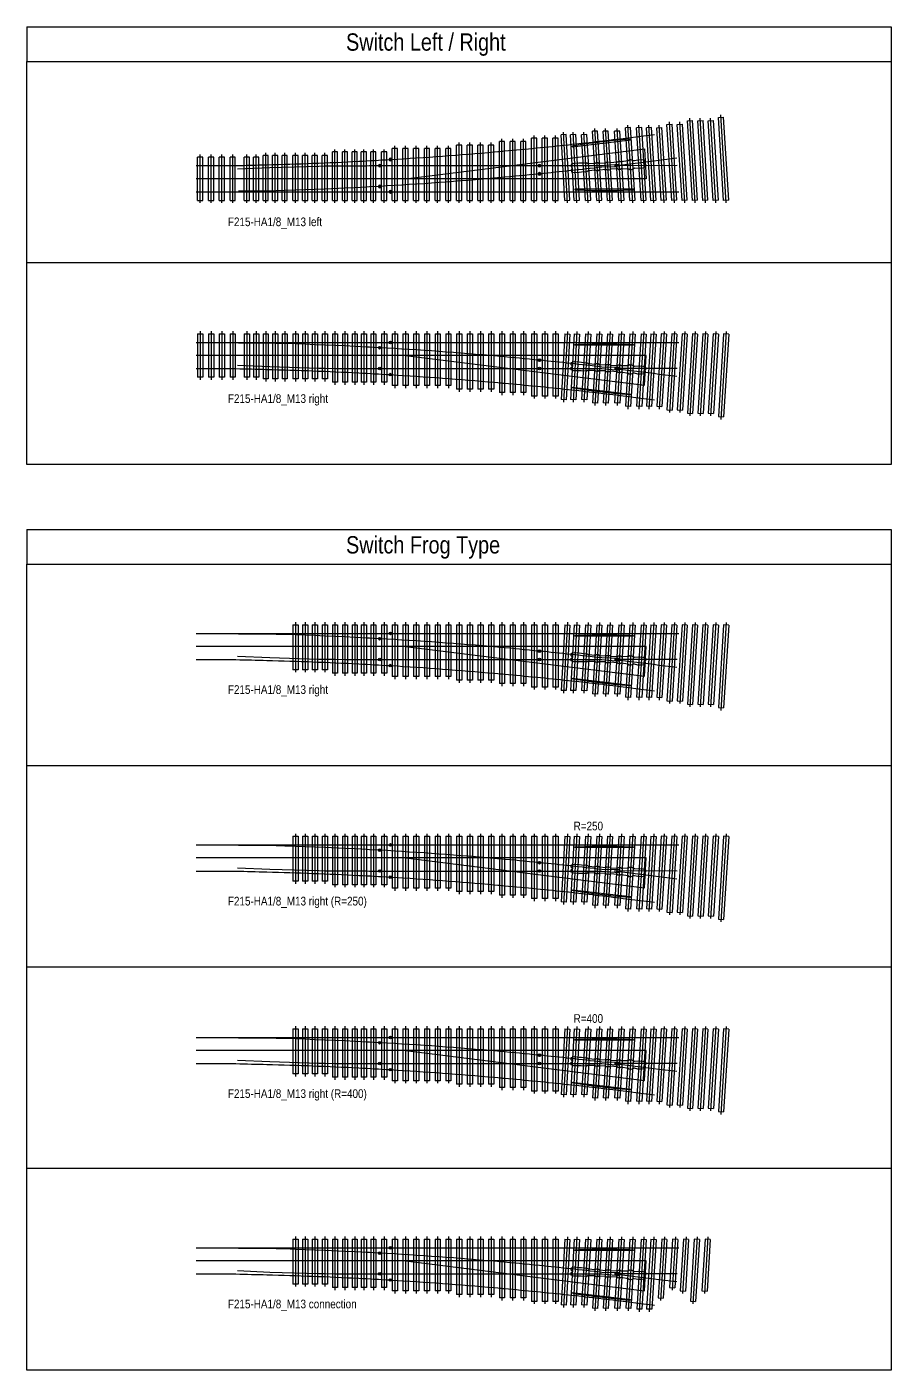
# Model space of a CAD drawing. Header units: metres. Extents: x -35 to 677, y 78 to 218.
# Drawn here: x 185.4 to 235.4, y 140.5 to 218.2 of the extents above; entities that cross this region are included whole.
import ezdxf

# ---------------------------------------------------------------- set-up
doc = ezdxf.new("R2010")
doc.units = ezdxf.units.M
for name, color, linetype in [('ASSEMBLY-Aluminothermic Weld', 1, 'Continuous'), ('ASSEMBLY-Concrete Sleeper', 7, 'Continuous'), ('ASSEMBLY-Switch Detail', 7, 'Continuous'), ('ASSEMBLY-Switch Rails', 1, 'Continuous'), ('ASSEMBLY-text', 7, 'Continuous'), ('PLACEMENT-Theoretical Switch Triangle New', 7, 'Continuous')]:
    doc.layers.add(name, color=color, linetype=linetype)
doc.layers.add('ASSEMBLY-Aluminothermic Weld-Attributes', color=6, linetype='Continuous', plot=False)
doc.layers.add('ASSEMBLY-Construction Lines', color=6, linetype='Continuous', plot=False)
doc.styles.add('ARIAL NARROW', font='ARIALN.TTF')
doc.styles.get("Standard").update_dxf_attribs({"font": 'arial.ttf'})

# ---------------------------------------------------------------- blocks, each defined once
blk = doc.blocks.new('*U10')
at = {"layer": 'ASSEMBLY-Concrete Sleeper'}
for p, q in [((-150, 1250), (150, 1250)), ((-150, 1250), (-150, -1257)), ((150, 1250), (150, -1257)), ((150, -1257), (-150, -1257))]:
    blk.add_line(p, q, dxfattribs=at)
at = {"layer": 'ASSEMBLY-Construction Lines'}
blk.add_line((0, 1400), (0, -1407), dxfattribs=at)
blk = doc.blocks.new('*U9')
at = {"layer": 'ASSEMBLY-Concrete Sleeper'}
for p, q in [((-150, 1250), (150, 1250)), ((-150, 1250), (-150, -1350)), ((150, 1250), (150, -1350)), ((150, -1350), (-150, -1350))]:
    blk.add_line(p, q, dxfattribs=at)
at = {"layer": 'ASSEMBLY-Construction Lines'}
blk.add_line((0, 1400), (0, -1500), dxfattribs=at)
blk = doc.blocks.new('*U20')
at = {"layer": 'ASSEMBLY-Concrete Sleeper'}
for p, q in [((150, 3550), (-150, 3550)), ((-150, -1250), (-150, 3550)), ((150, -1250), (150, 3550)), ((-150, -1250), (150, -1250))]:
    blk.add_line(p, q, dxfattribs=at)
at = {"layer": 'ASSEMBLY-Construction Lines'}
blk.add_line((0, -1400), (0, 3700), dxfattribs=at)
blk = doc.blocks.new('*U11')
at = {"layer": 'ASSEMBLY-Concrete Sleeper'}
for p, q in [((-150, 1250), (150, 1250)), ((-150, 1250), (-150, -2550)), ((150, 1250), (150, -2550)), ((150, -2550), (-150, -2550))]:
    blk.add_line(p, q, dxfattribs=at)
at = {"layer": 'ASSEMBLY-Construction Lines'}
blk.add_line((0, 1400), (0, -2700), dxfattribs=at)
blk = doc.blocks.new('*U15')
at = {"layer": 'ASSEMBLY-Concrete Sleeper'}
for p, q in [((-150, 1250), (150, 1250)), ((-150, 1250), (-150, -2950)), ((150, 1250), (150, -2950)), ((150, -2950), (-150, -2950))]:
    blk.add_line(p, q, dxfattribs=at)
at = {"layer": 'ASSEMBLY-Construction Lines'}
blk.add_line((0, 1400), (0, -3100), dxfattribs=at)
blk = doc.blocks.new('*U4')
at = {"layer": 'ASSEMBLY-Concrete Sleeper'}
for p, q in [((-150, 1250), (150, 1250)), ((-150, 1250), (-150, -2350)), ((150, 1250), (150, -2350)), ((150, -2350), (-150, -2350))]:
    blk.add_line(p, q, dxfattribs=at)
at = {"layer": 'ASSEMBLY-Construction Lines'}
blk.add_line((0, 1400), (0, -2500), dxfattribs=at)
blk = doc.blocks.new('*U5')
at = {"layer": 'ASSEMBLY-Concrete Sleeper'}
for p, q in [((-150, 1250), (150, 1250)), ((-150, 1250), (-150, -1550)), ((150, 1250), (150, -1550)), ((150, -1550), (-150, -1550))]:
    blk.add_line(p, q, dxfattribs=at)
at = {"layer": 'ASSEMBLY-Construction Lines'}
blk.add_line((0, 1400), (0, -1700), dxfattribs=at)
blk = doc.blocks.new('*U6')
at = {"layer": 'ASSEMBLY-Concrete Sleeper'}
for p, q in [((-150, 1250), (150, 1250)), ((-150, 1250), (-150, -1750)), ((150, 1250), (150, -1750)), ((150, -1750), (-150, -1750))]:
    blk.add_line(p, q, dxfattribs=at)
at = {"layer": 'ASSEMBLY-Construction Lines'}
blk.add_line((0, 1400), (0, -1900), dxfattribs=at)
blk = doc.blocks.new('*U7')
at = {"layer": 'ASSEMBLY-Concrete Sleeper'}
for p, q in [((-150, 1250), (150, 1250)), ((-150, 1250), (-150, -1950)), ((150, 1250), (150, -1950)), ((150, -1950), (-150, -1950))]:
    blk.add_line(p, q, dxfattribs=at)
at = {"layer": 'ASSEMBLY-Construction Lines'}
blk.add_line((0, 1400), (0, -2100), dxfattribs=at)
blk = doc.blocks.new('*U8')
at = {"layer": 'ASSEMBLY-Concrete Sleeper'}
for p, q in [((-150, 1250), (150, 1250)), ((-150, 1250), (-150, -2150)), ((150, 1250), (150, -2150)), ((150, -2150), (-150, -2150))]:
    blk.add_line(p, q, dxfattribs=at)
at = {"layer": 'ASSEMBLY-Construction Lines'}
blk.add_line((0, 1400), (0, -2300), dxfattribs=at)
blk = doc.blocks.new('SYMBOL ALUMINOTHERMIC WELD')
at = {"layer": 'ASSEMBLY-Aluminothermic Weld'}
h = blk.add_hatch(color=256, dxfattribs=at)
h.dxf.hatch_style = 1
h.paths.add_polyline_path([(-75, 0, 1), (75, 0, 1)])
blk.add_circle((0, 0), 75, dxfattribs=at)
at = {"layer": 'ASSEMBLY-Aluminothermic Weld-Attributes', "flags": 2}
blk.add_attdef('BLOCK_VERSION', (0, 0), '', height=1, dxfattribs=at)
blk = doc.blocks.new('*U18')
at = {"layer": 'ASSEMBLY-Concrete Sleeper'}
for p, q in [((-150, 1250), (150, 1250)), ((-150, 1250), (-150, -2950)), ((150, 1250), (150, -2950)), ((150, -2950), (-150, -2950))]:
    blk.add_line(p, q, dxfattribs=at)
at = {"layer": 'ASSEMBLY-Construction Lines'}
blk.add_line((0, 1400), (0, -3100), dxfattribs=at)
blk = doc.blocks.new('*U12')
at = {"layer": 'ASSEMBLY-Concrete Sleeper'}
for p, q in [((-150, 1250), (150, 1250)), ((-150, 1250), (-150, -2750)), ((150, 1250), (150, -2750)), ((150, -2750), (-150, -2750))]:
    blk.add_line(p, q, dxfattribs=at)
at = {"layer": 'ASSEMBLY-Construction Lines'}
blk.add_line((0, 1400), (0, -2900), dxfattribs=at)
blk = doc.blocks.new('*U13')
at = {"layer": 'ASSEMBLY-Concrete Sleeper'}
for p, q in [((-150, 1250), (150, 1250)), ((-150, 1250), (-150, -2750)), ((150, 1250), (150, -2750)), ((150, -2750), (-150, -2750))]:
    blk.add_line(p, q, dxfattribs=at)
at = {"layer": 'ASSEMBLY-Construction Lines'}
blk.add_line((0, 1400), (0, -2900), dxfattribs=at)
blk = doc.blocks.new('*U19')
at = {"layer": 'ASSEMBLY-Concrete Sleeper'}
for p, q in [((150, 2950), (-150, 2950)), ((-150, -1250), (-150, 2950)), ((150, -1250), (150, 2950)), ((-150, -1250), (150, -1250))]:
    blk.add_line(p, q, dxfattribs=at)
at = {"layer": 'ASSEMBLY-Construction Lines'}
blk.add_line((0, -1400), (0, 3100), dxfattribs=at)
blk = doc.blocks.new('*U16')
at = {"layer": 'ASSEMBLY-Concrete Sleeper'}
for p, q in [((150, 3150), (-150, 3150)), ((-150, -1250), (-150, 3150)), ((150, -1250), (150, 3150)), ((-150, -1250), (150, -1250))]:
    blk.add_line(p, q, dxfattribs=at)
at = {"layer": 'ASSEMBLY-Construction Lines'}
blk.add_line((0, -1400), (0, 3300), dxfattribs=at)
blk = doc.blocks.new('*U17')
at = {"layer": 'ASSEMBLY-Concrete Sleeper'}
for p, q in [((150, 3150), (-150, 3150)), ((-150, -1250), (-150, 3150)), ((150, -1250), (150, 3150)), ((-150, -1250), (150, -1250))]:
    blk.add_line(p, q, dxfattribs=at)
at = {"layer": 'ASSEMBLY-Construction Lines'}
blk.add_line((0, -1400), (0, 3300), dxfattribs=at)
blk = doc.blocks.new('*U14')
at = {"layer": 'ASSEMBLY-Concrete Sleeper'}
for p, q in [((150, 3350), (-150, 3350)), ((-150, -1250), (-150, 3350)), ((150, -1250), (150, 3350)), ((-150, -1250), (150, -1250))]:
    blk.add_line(p, q, dxfattribs=at)
at = {"layer": 'ASSEMBLY-Construction Lines'}
blk.add_line((0, -1400), (0, 3500), dxfattribs=at)
blk = doc.blocks.new('*U36')
at = {"layer": 'ASSEMBLY-Concrete Sleeper'}
for p, q in [((-150, 1250), (150, 1250)), ((-150, 1250), (-150, -2800)), ((150, 1250), (150, -2800)), ((150, -2800), (-150, -2800))]:
    blk.add_line(p, q, dxfattribs=at)
at = {"layer": 'ASSEMBLY-Construction Lines'}
blk.add_line((0, 1400), (0, -2950), dxfattribs=at)
blk = doc.blocks.new('*U42')
at = {"layer": 'ASSEMBLY-Concrete Sleeper'}
for p, q in [((-150, 1250), (150, 1250)), ((-150, 1250), (-150, -2800)), ((150, 1250), (150, -2800)), ((150, -2800), (-150, -2800))]:
    blk.add_line(p, q, dxfattribs=at)
at = {"layer": 'ASSEMBLY-Construction Lines'}
blk.add_line((0, 1400), (0, -2950), dxfattribs=at)
blk = doc.blocks.new('*U43')
at = {"layer": 'ASSEMBLY-Concrete Sleeper'}
for p, q in [((-150, 1250), (150, 1250)), ((-150, 1250), (-150, -2750)), ((150, 1250), (150, -2750)), ((150, -2750), (-150, -2750))]:
    blk.add_line(p, q, dxfattribs=at)
at = {"layer": 'ASSEMBLY-Construction Lines'}
blk.add_line((0, 1400), (0, -2900), dxfattribs=at)
blk = doc.blocks.new('*U37')
at = {"layer": 'ASSEMBLY-Concrete Sleeper'}
for p, q in [((-150, 1250), (150, 1250)), ((-150, 1250), (-150, -2750)), ((150, 1250), (150, -2750)), ((150, -2750), (-150, -2750))]:
    blk.add_line(p, q, dxfattribs=at)
at = {"layer": 'ASSEMBLY-Construction Lines'}
blk.add_line((0, 1400), (0, -2900), dxfattribs=at)
blk = doc.blocks.new('*U38')
at = {"layer": 'ASSEMBLY-Concrete Sleeper'}
for p, q in [((150, 2150), (-150, 2150)), ((-150, -1250), (-150, 2150)), ((150, -1250), (150, 2150)), ((-150, -1250), (150, -1250))]:
    blk.add_line(p, q, dxfattribs=at)
at = {"layer": 'ASSEMBLY-Construction Lines'}
blk.add_line((0, -1400), (0, 2300), dxfattribs=at)
blk = doc.blocks.new('*U39')
at = {"layer": 'ASSEMBLY-Concrete Sleeper'}
for p, q in [((150, 1550), (-150, 1550)), ((-150, -1250), (-150, 1550)), ((150, -1250), (150, 1550)), ((-150, -1250), (150, -1250))]:
    blk.add_line(p, q, dxfattribs=at)
at = {"layer": 'ASSEMBLY-Construction Lines'}
blk.add_line((0, -1400), (0, 1700), dxfattribs=at)
blk = doc.blocks.new('*U40')
at = {"layer": 'ASSEMBLY-Concrete Sleeper'}
for p, q in [((150, 1750), (-150, 1750)), ((-150, -1250), (-150, 1750)), ((150, -1250), (150, 1750)), ((-150, -1250), (150, -1250))]:
    blk.add_line(p, q, dxfattribs=at)
at = {"layer": 'ASSEMBLY-Construction Lines'}
blk.add_line((0, -1400), (0, 1900), dxfattribs=at)
blk = doc.blocks.new('*U41')
at = {"layer": 'ASSEMBLY-Concrete Sleeper'}
for p, q in [((150, 2350), (-150, 2350)), ((-150, -1250), (-150, 2350)), ((150, -1250), (150, 2350)), ((-150, -1250), (150, -1250))]:
    blk.add_line(p, q, dxfattribs=at)
at = {"layer": 'ASSEMBLY-Construction Lines'}
blk.add_line((0, -1400), (0, 2500), dxfattribs=at)

msp = doc.modelspace()

# ---------------------------------------------------------------- linework, layer by layer
for p, q in [((185.436, 218.232), (235.436, 218.232)), ((185.436, 218.232), (185.436, 216.232)), ((235.436, 218.232), (235.436, 216.232)), ((185.436, 204.581), (185.436, 216.232)), ((185.436, 216.232), (235.436, 216.232)), ((235.436, 216.232), (235.436, 204.581)), ((235.436, 204.581), (185.436, 204.581)), ((185.436, 192.93), (185.436, 204.581)), ((235.436, 204.581), (235.436, 192.93)), ((235.436, 192.93), (185.436, 192.93)), ((185.436, 189.155), (235.436, 189.155)), ((185.436, 189.155), (185.436, 187.155)), ((235.436, 189.155), (235.436, 187.155)), ((185.436, 175.503), (185.436, 187.155)), ((185.436, 187.155), (235.436, 187.155)), ((235.436, 187.155), (235.436, 175.503)), ((235.436, 175.503), (185.436, 175.503)), ((185.436, 163.852), (185.436, 175.503)), ((235.436, 175.503), (235.436, 163.852)), ((235.436, 163.852), (185.436, 163.852)), ((185.436, 152.201), (185.436, 163.852)), ((235.436, 163.852), (235.436, 152.201)), ((235.436, 152.201), (185.436, 152.201)), ((185.436, 140.549), (185.436, 152.201)), ((235.436, 152.201), (235.436, 140.549)), ((235.436, 140.549), (185.436, 140.549))]:
    msp.add_line(p, q)
at = {"layer": 'ASSEMBLY-Switch Detail', "linetype": 'Continuous'}
for points in [[(216.981, 211.29), (220.358, 211.69), (220.353, 211.73), (220.128, 211.718), (219.38, 211.655), (217.94, 211.484), (217.198, 211.371), (216.977, 211.33)], [(220.537, 208.855), (217.137, 208.855), (217.137, 208.815), (217.362, 208.8), (218.112, 208.775), (219.562, 208.775), (220.312, 208.8), (220.537, 208.815)], [(220.537, 199.827), (217.137, 199.827), (217.137, 199.867), (217.362, 199.882), (218.112, 199.907), (219.562, 199.907), (220.312, 199.882), (220.537, 199.867)], [(216.981, 197.392), (220.358, 196.992), (220.353, 196.952), (220.128, 196.964), (219.38, 197.027), (217.94, 197.198), (217.198, 197.311), (216.977, 197.352)], [(220.537, 182.999), (217.137, 182.999), (217.137, 183.039), (217.362, 183.054), (218.112, 183.079), (219.562, 183.079), (220.312, 183.054), (220.537, 183.039)], [(216.981, 180.564), (220.358, 180.164), (220.353, 180.124), (220.128, 180.136), (219.38, 180.199), (217.94, 180.37), (217.198, 180.483), (216.977, 180.524)], [(220.537, 170.766), (217.137, 170.766), (217.137, 170.806), (217.362, 170.821), (218.112, 170.846), (219.562, 170.846), (220.312, 170.821), (220.537, 170.806)], [(216.981, 168.331), (220.358, 167.931), (220.353, 167.891), (220.128, 167.903), (219.38, 167.966), (217.94, 168.137), (217.198, 168.25), (216.977, 168.291)], [(220.537, 159.633), (217.137, 159.633), (217.137, 159.673), (217.362, 159.688), (218.112, 159.713), (219.562, 159.713), (220.312, 159.688), (220.537, 159.673)], [(216.981, 157.198), (220.358, 156.798), (220.353, 156.758), (220.128, 156.77), (219.38, 156.833), (217.94, 157.004), (217.198, 157.117), (216.977, 157.158)], [(220.537, 147.468), (217.137, 147.468), (217.137, 147.508), (217.362, 147.523), (218.112, 147.548), (219.562, 147.548), (220.312, 147.523), (220.537, 147.508)], [(216.981, 145.033), (220.358, 144.633), (220.353, 144.593), (220.128, 144.605), (219.38, 144.668), (217.94, 144.839), (217.198, 144.952), (216.977, 144.993)]]:
    msp.add_lwpolyline(points, close=True, dxfattribs=at)
at = {"layer": 'ASSEMBLY-Switch Detail'}
for points in [[(216.942, 209.85), (217.102, 209.808), (217.389, 209.829), (217.523, 209.844), (217.851, 209.875), (217.865, 209.879), (217.878, 209.89), (217.883, 209.898), (217.889, 209.907), (217.899, 209.915), (217.916, 209.921), (218.327, 209.955), (218.343, 209.954), (218.357, 209.946), (218.363, 209.938), (218.372, 209.93), (218.383, 209.923), (218.399, 209.921), (218.488, 209.927), (218.501, 209.93), (218.512, 209.936), (218.512, 209.936), (218.517, 209.941), (218.522, 209.95), (218.53, 209.961), (218.544, 209.97), (218.555, 209.972), (218.932, 210.001), (218.949, 209.999), (218.961, 209.992), (218.967, 209.984), (218.978, 209.974), (218.989, 209.969), (219.003, 209.967), (219.162, 209.977), (219.179, 209.982), (219.189, 209.99), (219.195, 209.998), (219.205, 210.01), (219.216, 210.016), (219.229, 210.019), (219.607, 210.032), (219.625, 210.029), (219.636, 210.021), (219.642, 210.014), (219.65, 210.005), (219.662, 209.998), (219.678, 209.995), (219.768, 210.001), (219.783, 210.005), (219.792, 210.011), (219.8, 210.019), (219.807, 210.028), (219.818, 210.035), (219.835, 210.038), (220.25, 210.024), (220.268, 210.019), (220.277, 210.013), (220.284, 210.003), (220.292, 209.993), (220.304, 209.985), (220.321, 209.982), (220.419, 209.988), (220.582, 210.067), (220.595, 210.071), (220.61, 210.072), (220.815, 210.052), (221.065, 210.076), (221.218, 210.136), (221.218, 210.276), (221.189, 210.288), (221.177, 210.314), (221.187, 210.342), (221.213, 210.357), (221.195, 210.496), (221.036, 210.536), (220.785, 210.529), (220.584, 210.484), (220.569, 210.483), (220.555, 210.486), (220.384, 210.543), (220.287, 210.537), (220.269, 210.532), (220.259, 210.523), (220.252, 210.512), (220.246, 210.501), (220.234, 210.491), (220.221, 210.486), (219.81, 210.422), (219.792, 210.424), (219.779, 210.43), (219.773, 210.436), (219.764, 210.444), (219.754, 210.449), (219.743, 210.451), (219.65, 210.445), (219.634, 210.44), (219.623, 210.432), (219.617, 210.422), (219.609, 210.412), (219.596, 210.403), (219.584, 210.4), (219.207, 210.369), (219.192, 210.37), (219.179, 210.377), (219.171, 210.386), (219.164, 210.393), (219.148, 210.401), (219.136, 210.403), (218.976, 210.393), (218.976, 210.393), (218.976, 210.393), (218.957, 210.386), (218.944, 210.372), (218.93, 210.357), (218.91, 210.351), (218.531, 210.336), (218.516, 210.339), (218.506, 210.344), (218.497, 210.355), (218.49, 210.363), (218.477, 210.371), (218.461, 210.373), (218.371, 210.368), (218.359, 210.365), (218.346, 210.357), (218.338, 210.347), (218.332, 210.338), (218.318, 210.329), (218.304, 210.326), (217.892, 210.314), (217.875, 210.317), (217.865, 210.323), (217.856, 210.333), (217.85, 210.341), (217.839, 210.349), (217.821, 210.352), (217.496, 210.345), (217.361, 210.345), (217.073, 210.335), (217.073, 210.335), (216.918, 210.276), (216.918, 210.136), (216.963, 210.121), (216.992, 210.066), (216.968, 210.008), (216.926, 209.989)], [(216.942, 198.831), (217.102, 198.873), (217.389, 198.852), (217.523, 198.838), (217.851, 198.807), (217.865, 198.802), (217.878, 198.792), (217.883, 198.784), (217.889, 198.775), (217.899, 198.767), (217.916, 198.761), (218.327, 198.726), (218.343, 198.728), (218.357, 198.736), (218.363, 198.743), (218.372, 198.752), (218.383, 198.758), (218.399, 198.76), (218.488, 198.755), (218.501, 198.752), (218.512, 198.745), (218.512, 198.745), (218.517, 198.74), (218.522, 198.732), (218.53, 198.721), (218.544, 198.712), (218.555, 198.709), (218.932, 198.68), (218.949, 198.683), (218.961, 198.69), (218.967, 198.697), (218.978, 198.707), (218.989, 198.713), (219.003, 198.714), (219.162, 198.704), (219.179, 198.7), (219.189, 198.691), (219.195, 198.684), (219.205, 198.672), (219.216, 198.665), (219.229, 198.663), (219.607, 198.649), (219.625, 198.653), (219.636, 198.661), (219.642, 198.668), (219.65, 198.677), (219.662, 198.684), (219.678, 198.687), (219.768, 198.681), (219.783, 198.677), (219.792, 198.671), (219.8, 198.662), (219.807, 198.654), (219.818, 198.647), (219.835, 198.643), (220.25, 198.657), (220.268, 198.663), (220.277, 198.669), (220.284, 198.678), (220.292, 198.689), (220.304, 198.697), (220.321, 198.699), (220.419, 198.693), (220.582, 198.615), (220.595, 198.611), (220.61, 198.61), (220.815, 198.63), (221.065, 198.605), (221.218, 198.546), (221.218, 198.406), (221.189, 198.394), (221.177, 198.368), (221.187, 198.339), (221.213, 198.325), (221.195, 198.186), (221.036, 198.146), (220.785, 198.152), (220.584, 198.198), (220.569, 198.199), (220.555, 198.196), (220.384, 198.138), (220.287, 198.145), (220.269, 198.15), (220.259, 198.159), (220.252, 198.17), (220.246, 198.18), (220.234, 198.19), (220.221, 198.195), (219.81, 198.259), (219.792, 198.258), (219.779, 198.251), (219.773, 198.245), (219.764, 198.237), (219.754, 198.233), (219.743, 198.231), (219.65, 198.236), (219.634, 198.241), (219.623, 198.25), (219.617, 198.259), (219.609, 198.27), (219.596, 198.279), (219.584, 198.282), (219.207, 198.313), (219.192, 198.311), (219.179, 198.304), (219.171, 198.296), (219.164, 198.288), (219.148, 198.28), (219.136, 198.279), (218.976, 198.289), (218.976, 198.289), (218.976, 198.289), (218.957, 198.295), (218.944, 198.31), (218.93, 198.325), (218.91, 198.331), (218.531, 198.346), (218.516, 198.343), (218.506, 198.337), (218.497, 198.327), (218.49, 198.319), (218.477, 198.311), (218.461, 198.308), (218.371, 198.314), (218.359, 198.317), (218.346, 198.324), (218.338, 198.335), (218.332, 198.343), (218.318, 198.353), (218.304, 198.356), (217.892, 198.368), (217.875, 198.365), (217.865, 198.359), (217.856, 198.349), (217.85, 198.34), (217.839, 198.333), (217.821, 198.329), (217.496, 198.337), (217.361, 198.337), (217.073, 198.347), (217.073, 198.347), (216.918, 198.406), (216.918, 198.546), (216.963, 198.56), (216.992, 198.615), (216.968, 198.673), (216.926, 198.692)], [(216.942, 182.004), (217.102, 182.046), (217.389, 182.025), (217.523, 182.01), (217.851, 181.979), (217.865, 181.975), (217.878, 181.964), (217.883, 181.956), (217.889, 181.947), (217.899, 181.939), (217.916, 181.933), (218.327, 181.899), (218.343, 181.9), (218.357, 181.908), (218.363, 181.916), (218.372, 181.924), (218.383, 181.931), (218.399, 181.933), (218.488, 181.927), (218.501, 181.924), (218.512, 181.918), (218.512, 181.918), (218.517, 181.913), (218.522, 181.904), (218.53, 181.893), (218.544, 181.884), (218.555, 181.882), (218.932, 181.853), (218.949, 181.855), (218.961, 181.862), (218.967, 181.87), (218.978, 181.88), (218.989, 181.885), (219.003, 181.887), (219.162, 181.877), (219.179, 181.872), (219.189, 181.864), (219.195, 181.856), (219.205, 181.844), (219.216, 181.838), (219.229, 181.835), (219.607, 181.822), (219.625, 181.825), (219.636, 181.833), (219.642, 181.84), (219.65, 181.849), (219.662, 181.856), (219.678, 181.859), (219.768, 181.853), (219.783, 181.849), (219.792, 181.843), (219.8, 181.835), (219.807, 181.826), (219.818, 181.819), (219.835, 181.816), (220.25, 181.83), (220.268, 181.835), (220.277, 181.841), (220.284, 181.851), (220.292, 181.861), (220.304, 181.869), (220.321, 181.872), (220.419, 181.866), (220.582, 181.787), (220.595, 181.783), (220.61, 181.782), (220.815, 181.802), (221.065, 181.778), (221.218, 181.718), (221.218, 181.578), (221.189, 181.566), (221.177, 181.54), (221.187, 181.512), (221.213, 181.497), (221.195, 181.358), (221.036, 181.318), (220.785, 181.325), (220.584, 181.37), (220.569, 181.371), (220.555, 181.368), (220.384, 181.311), (220.287, 181.317), (220.269, 181.322), (220.259, 181.331), (220.252, 181.342), (220.246, 181.353), (220.234, 181.363), (220.221, 181.368), (219.81, 181.432), (219.792, 181.43), (219.779, 181.424), (219.773, 181.418), (219.764, 181.41), (219.754, 181.405), (219.743, 181.403), (219.65, 181.409), (219.634, 181.414), (219.623, 181.422), (219.617, 181.432), (219.609, 181.442), (219.596, 181.451), (219.584, 181.454), (219.207, 181.485), (219.192, 181.484), (219.179, 181.477), (219.171, 181.468), (219.164, 181.461), (219.148, 181.453), (219.136, 181.451), (218.976, 181.461), (218.976, 181.461), (218.976, 181.461), (218.957, 181.468), (218.944, 181.482), (218.93, 181.497), (218.91, 181.503), (218.531, 181.518), (218.516, 181.515), (218.506, 181.51), (218.497, 181.499), (218.49, 181.491), (218.477, 181.483), (218.461, 181.481), (218.371, 181.486), (218.359, 181.489), (218.346, 181.497), (218.338, 181.507), (218.332, 181.516), (218.318, 181.525), (218.304, 181.528), (217.892, 181.54), (217.875, 181.537), (217.865, 181.531), (217.856, 181.521), (217.85, 181.513), (217.839, 181.505), (217.821, 181.502), (217.496, 181.509), (217.361, 181.509), (217.073, 181.519), (217.073, 181.519), (216.918, 181.578), (216.918, 181.718), (216.963, 181.733), (216.992, 181.788), (216.968, 181.846), (216.926, 181.865)], [(216.942, 169.77), (217.102, 169.812), (217.389, 169.791), (217.523, 169.777), (217.851, 169.746), (217.865, 169.741), (217.878, 169.731), (217.883, 169.723), (217.889, 169.714), (217.899, 169.706), (217.916, 169.7), (218.327, 169.665), (218.343, 169.667), (218.357, 169.675), (218.363, 169.682), (218.372, 169.691), (218.383, 169.697), (218.399, 169.699), (218.488, 169.694), (218.501, 169.691), (218.512, 169.684), (218.512, 169.684), (218.517, 169.679), (218.522, 169.671), (218.53, 169.66), (218.544, 169.651), (218.555, 169.648), (218.932, 169.619), (218.949, 169.622), (218.961, 169.629), (218.967, 169.636), (218.978, 169.646), (218.989, 169.652), (219.003, 169.653), (219.162, 169.643), (219.179, 169.639), (219.189, 169.63), (219.195, 169.623), (219.205, 169.611), (219.216, 169.605), (219.229, 169.602), (219.607, 169.588), (219.625, 169.592), (219.636, 169.6), (219.642, 169.607), (219.65, 169.616), (219.662, 169.623), (219.678, 169.626), (219.768, 169.62), (219.783, 169.616), (219.792, 169.61), (219.8, 169.601), (219.807, 169.593), (219.818, 169.586), (219.835, 169.583), (220.25, 169.596), (220.268, 169.602), (220.277, 169.608), (220.284, 169.617), (220.292, 169.628), (220.304, 169.636), (220.321, 169.639), (220.419, 169.632), (220.582, 169.554), (220.595, 169.55), (220.61, 169.549), (220.815, 169.569), (221.065, 169.544), (221.218, 169.485), (221.218, 169.345), (221.189, 169.333), (221.177, 169.307), (221.187, 169.278), (221.213, 169.264), (221.195, 169.125), (221.036, 169.085), (220.785, 169.092), (220.584, 169.137), (220.569, 169.138), (220.555, 169.135), (220.384, 169.078), (220.287, 169.084), (220.269, 169.089), (220.259, 169.098), (220.252, 169.109), (220.246, 169.12), (220.234, 169.129), (220.221, 169.134), (219.81, 169.198), (219.792, 169.197), (219.779, 169.19), (219.773, 169.184), (219.764, 169.176), (219.754, 169.172), (219.743, 169.17), (219.65, 169.176), (219.634, 169.18), (219.623, 169.189), (219.617, 169.198), (219.609, 169.209), (219.596, 169.218), (219.584, 169.221), (219.207, 169.252), (219.192, 169.25), (219.179, 169.244), (219.171, 169.235), (219.164, 169.227), (219.148, 169.219), (219.136, 169.218), (218.976, 169.228), (218.976, 169.228), (218.976, 169.228), (218.957, 169.234), (218.944, 169.249), (218.93, 169.264), (218.91, 169.27), (218.531, 169.285), (218.516, 169.282), (218.506, 169.276), (218.497, 169.266), (218.49, 169.258), (218.477, 169.25), (218.461, 169.248), (218.371, 169.253), (218.359, 169.256), (218.346, 169.264), (218.338, 169.274), (218.332, 169.282), (218.318, 169.292), (218.304, 169.295), (217.892, 169.307), (217.875, 169.304), (217.865, 169.298), (217.856, 169.288), (217.85, 169.28), (217.839, 169.272), (217.821, 169.269), (217.496, 169.276), (217.361, 169.276), (217.073, 169.286), (217.073, 169.286), (216.918, 169.345), (216.918, 169.485), (216.963, 169.499), (216.992, 169.554), (216.968, 169.612), (216.926, 169.631)], [(216.942, 158.638), (217.102, 158.68), (217.389, 158.658), (217.523, 158.644), (217.851, 158.613), (217.865, 158.609), (217.878, 158.598), (217.883, 158.59), (217.889, 158.581), (217.899, 158.573), (217.916, 158.567), (218.327, 158.532), (218.343, 158.534), (218.357, 158.542), (218.363, 158.549), (218.372, 158.558), (218.383, 158.564), (218.399, 158.567), (218.488, 158.561), (218.501, 158.558), (218.512, 158.552), (218.512, 158.552), (218.517, 158.547), (218.522, 158.538), (218.53, 158.527), (218.544, 158.518), (218.555, 158.516), (218.932, 158.486), (218.949, 158.489), (218.961, 158.496), (218.967, 158.503), (218.978, 158.514), (218.989, 158.519), (219.003, 158.521), (219.162, 158.511), (219.179, 158.506), (219.189, 158.498), (219.195, 158.49), (219.205, 158.478), (219.216, 158.472), (219.229, 158.469), (219.607, 158.456), (219.625, 158.459), (219.636, 158.467), (219.642, 158.474), (219.65, 158.483), (219.662, 158.49), (219.678, 158.493), (219.768, 158.487), (219.783, 158.483), (219.792, 158.477), (219.8, 158.469), (219.807, 158.46), (219.818, 158.453), (219.835, 158.45), (220.25, 158.464), (220.268, 158.469), (220.277, 158.475), (220.284, 158.485), (220.292, 158.495), (220.304, 158.503), (220.321, 158.506), (220.419, 158.5), (220.582, 158.421), (220.595, 158.417), (220.61, 158.416), (220.815, 158.436), (221.065, 158.411), (221.218, 158.352), (221.218, 158.212), (221.189, 158.2), (221.177, 158.174), (221.187, 158.146), (221.213, 158.131), (221.195, 157.992), (221.036, 157.952), (220.785, 157.959), (220.584, 158.004), (220.569, 158.005), (220.555, 158.002), (220.384, 157.945), (220.287, 157.951), (220.269, 157.956), (220.259, 157.965), (220.252, 157.976), (220.246, 157.987), (220.234, 157.997), (220.221, 158.001), (219.81, 158.066), (219.792, 158.064), (219.779, 158.057), (219.773, 158.052), (219.764, 158.044), (219.754, 158.039), (219.743, 158.037), (219.65, 158.043), (219.634, 158.047), (219.623, 158.056), (219.617, 158.066), (219.609, 158.076), (219.596, 158.085), (219.584, 158.088), (219.207, 158.119), (219.192, 158.117), (219.179, 158.111), (219.171, 158.102), (219.164, 158.094), (219.148, 158.087), (219.136, 158.085), (218.976, 158.095), (218.976, 158.095), (218.976, 158.095), (218.957, 158.102), (218.944, 158.116), (218.93, 158.131), (218.91, 158.137), (218.531, 158.152), (218.516, 158.149), (218.506, 158.143), (218.497, 158.133), (218.49, 158.125), (218.477, 158.117), (218.461, 158.115), (218.371, 158.12), (218.359, 158.123), (218.346, 158.131), (218.338, 158.141), (218.332, 158.15), (218.318, 158.159), (218.304, 158.162), (217.892, 158.174), (217.875, 158.171), (217.865, 158.165), (217.856, 158.155), (217.85, 158.147), (217.839, 158.139), (217.821, 158.136), (217.496, 158.143), (217.361, 158.143), (217.073, 158.153), (217.073, 158.153), (216.918, 158.212), (216.918, 158.352), (216.963, 158.366), (216.992, 158.421), (216.968, 158.48), (216.926, 158.498)], [(216.942, 146.473), (217.102, 146.515), (217.389, 146.493), (217.523, 146.479), (217.851, 146.448), (217.865, 146.444), (217.878, 146.433), (217.883, 146.425), (217.889, 146.416), (217.899, 146.408), (217.916, 146.402), (218.327, 146.367), (218.343, 146.369), (218.357, 146.377), (218.363, 146.384), (218.372, 146.393), (218.383, 146.399), (218.399, 146.402), (218.488, 146.396), (218.501, 146.393), (218.512, 146.387), (218.512, 146.387), (218.517, 146.382), (218.522, 146.373), (218.53, 146.362), (218.544, 146.353), (218.555, 146.351), (218.932, 146.321), (218.949, 146.324), (218.961, 146.331), (218.967, 146.338), (218.978, 146.349), (218.989, 146.354), (219.003, 146.356), (219.162, 146.346), (219.179, 146.341), (219.189, 146.333), (219.195, 146.325), (219.205, 146.313), (219.216, 146.307), (219.229, 146.304), (219.607, 146.291), (219.625, 146.294), (219.636, 146.302), (219.642, 146.309), (219.65, 146.318), (219.662, 146.325), (219.678, 146.328), (219.768, 146.322), (219.783, 146.318), (219.792, 146.312), (219.8, 146.304), (219.807, 146.295), (219.818, 146.288), (219.835, 146.285), (220.25, 146.299), (220.268, 146.304), (220.277, 146.31), (220.284, 146.32), (220.292, 146.33), (220.304, 146.338), (220.321, 146.341), (220.419, 146.335), (220.582, 146.256), (220.595, 146.252), (220.61, 146.251), (220.815, 146.271), (221.065, 146.246), (221.218, 146.187), (221.218, 146.047), (221.189, 146.035), (221.177, 146.009), (221.187, 145.981), (221.213, 145.966), (221.195, 145.827), (221.036, 145.787), (220.785, 145.794), (220.584, 145.839), (220.569, 145.84), (220.555, 145.837), (220.384, 145.78), (220.287, 145.786), (220.269, 145.791), (220.259, 145.8), (220.252, 145.811), (220.246, 145.822), (220.234, 145.832), (220.221, 145.836), (219.81, 145.901), (219.792, 145.899), (219.779, 145.892), (219.773, 145.887), (219.764, 145.879), (219.754, 145.874), (219.743, 145.872), (219.65, 145.878), (219.634, 145.882), (219.623, 145.891), (219.617, 145.901), (219.609, 145.911), (219.596, 145.92), (219.584, 145.923), (219.207, 145.954), (219.192, 145.952), (219.179, 145.946), (219.171, 145.937), (219.164, 145.929), (219.148, 145.922), (219.136, 145.92), (218.976, 145.93), (218.976, 145.93), (218.976, 145.93), (218.957, 145.937), (218.944, 145.951), (218.93, 145.966), (218.91, 145.972), (218.531, 145.987), (218.516, 145.984), (218.506, 145.978), (218.497, 145.968), (218.49, 145.96), (218.477, 145.952), (218.461, 145.95), (218.371, 145.955), (218.359, 145.958), (218.346, 145.966), (218.338, 145.976), (218.332, 145.985), (218.318, 145.994), (218.304, 145.997), (217.892, 146.009), (217.875, 146.006), (217.865, 146), (217.856, 145.99), (217.85, 145.982), (217.839, 145.974), (217.821, 145.971), (217.496, 145.978), (217.361, 145.978), (217.073, 145.988), (217.073, 145.988), (216.918, 146.047), (216.918, 146.187), (216.963, 146.201), (216.992, 146.256), (216.968, 146.315), (216.926, 146.333)]]:
    msp.add_lwpolyline(points, close=True, dxfattribs=at)
at = {"layer": 'ASSEMBLY-Switch Rails'}
for points in [[(195.239, 210.208), (196.003, 210.208), (197.531, 210.212, -0.000007), (199.321, 210.258, 0.006221), (204.632, 210.459, 0.002133), (206.452, 210.56), (206.475, 210.561, 0.00756), (212.483, 211.002), (212.674, 211.019, 0.000465), (213.069, 211.055, 0.003854), (216.771, 211.418, 0.003841), (219.935, 211.786), (221.111, 211.933), (221.586, 211.993), (221.752, 212.014)], [(219.714, 210.142), (218.706, 210.12, -0.004226), (215.09, 209.728, -0.002211), (212.797, 209.509), (212.671, 209.497, -0.008457), (205.857, 209.006), (205.846, 209.005), (205.255, 208.972), (205.08, 208.966), (204.404, 208.931), (203.841, 208.904), (202.677, 208.852), (202.096, 208.828), (201.539, 208.807), (200.983, 208.788), (200.351, 208.767), (199.868, 208.753), (197.681, 208.735)], [(219.714, 198.539), (218.706, 198.562, 0.004226), (215.09, 198.954, 0.002211), (212.797, 199.173), (212.671, 199.184, 0.008457), (205.857, 199.676), (205.846, 199.677), (205.255, 199.709), (205.08, 199.716), (204.404, 199.751), (203.841, 199.778), (202.677, 199.83), (202.096, 199.853), (201.539, 199.874), (200.983, 199.894), (200.351, 199.914), (199.868, 199.929), (197.681, 199.947)], [(195.239, 198.474), (196.003, 198.474), (197.531, 198.47, 0.000007), (199.321, 198.424, -0.006221), (204.632, 198.223, -0.002133), (206.452, 198.122), (206.475, 198.12, -0.00756), (212.483, 197.68), (212.674, 197.663, -0.000465), (213.069, 197.627, -0.003854), (216.771, 197.264, -0.003841), (219.935, 196.895), (221.111, 196.748), (221.586, 196.689), (221.752, 196.668)], [(219.714, 181.712), (218.706, 181.734, 0.004226), (215.09, 182.126, 0.002211), (212.797, 182.345), (212.671, 182.357, 0.008457), (205.857, 182.848), (205.846, 182.849), (205.255, 182.882), (205.08, 182.888), (204.404, 182.923), (203.841, 182.95), (202.677, 183.002), (202.096, 183.026), (201.539, 183.047), (200.983, 183.066), (200.351, 183.087), (199.868, 183.101), (197.681, 183.119)], [(195.239, 181.646), (196.003, 181.646), (197.531, 181.642, 0.000007), (199.321, 181.596, -0.006221), (204.632, 181.395, -0.002133), (206.452, 181.294), (206.475, 181.293, -0.00756), (212.483, 180.852), (212.674, 180.835, -0.000465), (213.069, 180.799, -0.003854), (216.771, 180.436, -0.003841), (219.935, 180.068), (221.111, 179.921), (221.586, 179.861), (221.752, 179.84)], [(219.714, 169.478), (218.706, 169.501, 0.004226), (215.09, 169.893, 0.002211), (212.797, 170.112), (212.671, 170.123, 0.008457), (205.857, 170.615), (205.846, 170.616), (205.255, 170.648), (205.08, 170.655), (204.404, 170.69), (203.841, 170.717), (202.677, 170.769), (202.096, 170.792), (201.539, 170.813), (200.983, 170.833), (200.351, 170.853), (199.868, 170.868), (197.681, 170.886)], [(195.239, 169.413), (196.003, 169.413), (197.531, 169.409, 0.000007), (199.321, 169.363, -0.006221), (204.632, 169.162, -0.002133), (206.452, 169.061), (206.475, 169.06, -0.00756), (212.483, 168.619), (212.674, 168.602, -0.000465), (213.069, 168.566, -0.003854), (216.771, 168.203, -0.003841), (219.935, 167.834), (221.111, 167.688), (221.586, 167.628), (221.752, 167.607)], [(219.714, 158.346), (218.706, 158.368, 0.004226), (215.09, 158.76, 0.002211), (212.797, 158.979), (212.671, 158.99, 0.008457), (205.857, 159.482), (205.846, 159.483), (205.255, 159.515), (205.08, 159.522), (204.404, 159.557), (203.841, 159.584), (202.677, 159.636), (202.096, 159.66), (201.539, 159.681), (200.983, 159.7), (200.351, 159.721), (199.868, 159.735), (197.681, 159.753)], [(195.239, 158.28), (196.003, 158.28), (197.531, 158.276, 0.000007), (199.321, 158.23, -0.006221), (204.632, 158.029, -0.002133), (206.452, 157.928), (206.475, 157.927, -0.00756), (212.483, 157.486), (212.674, 157.469, -0.000465), (213.069, 157.433, -0.003854), (216.771, 157.07, -0.003841), (219.935, 156.702), (221.111, 156.555), (221.586, 156.495), (221.752, 156.474)], [(219.714, 146.181), (218.706, 146.203, 0.004226), (215.09, 146.595, 0.002211), (212.797, 146.814), (212.671, 146.825, 0.008457), (205.857, 147.317), (205.846, 147.318), (205.255, 147.351), (205.08, 147.357), (204.404, 147.392), (203.841, 147.419), (202.677, 147.471), (202.096, 147.495), (201.539, 147.516), (200.983, 147.535), (200.351, 147.556), (199.868, 147.57), (197.681, 147.588)], [(195.239, 146.115), (196.003, 146.115), (197.531, 146.111, 0.000007), (199.321, 146.065, -0.006221), (204.632, 145.864, -0.002133), (206.452, 145.763), (206.475, 145.762, -0.00756), (212.483, 145.321), (212.674, 145.304, -0.000465), (213.069, 145.268, -0.003854), (216.771, 144.905, -0.003841), (219.935, 144.537), (221.111, 144.39), (221.586, 144.33), (221.752, 144.309)]]:
    msp.add_lwpolyline(points, format="xyb", dxfattribs=at)
for points in [[(219.435, 210.205), (221.68, 210.486), (222.012, 210.526), (223.037, 210.654)], [(197.624, 210.015), (199.492, 210.099), (202.333, 210.179), (202.677, 210.187), (203.259, 210.198), (203.841, 210.203), (204.182, 210.204), (204.634, 210.203), (205.077, 210.203), (205.252, 210.206), (205.862, 210.206), (215.09, 210.206), (218.698, 210.206), (219.704, 210.301)], [(223.065, 210.207), (219.435, 210.205)], [(195.239, 208.699), (223.158, 208.698)], [(195.239, 199.983), (223.158, 199.984)], [(197.624, 198.667), (199.492, 198.583), (202.333, 198.503), (202.677, 198.494), (203.259, 198.484), (203.841, 198.478), (204.182, 198.478), (204.634, 198.478), (205.077, 198.478), (205.252, 198.476), (205.862, 198.476), (215.09, 198.476), (218.698, 198.476), (219.704, 198.381)], [(219.435, 198.477), (221.68, 198.196), (222.012, 198.155), (223.037, 198.027)], [(223.065, 198.475), (219.435, 198.477)], [(195.239, 183.155), (223.158, 183.156)], [(197.624, 181.839), (199.492, 181.755), (202.333, 181.675), (202.677, 181.667), (203.259, 181.656), (203.841, 181.651), (204.182, 181.65), (204.634, 181.651), (205.077, 181.651), (205.252, 181.648), (205.862, 181.648), (215.09, 181.648), (218.698, 181.648), (219.704, 181.553)], [(219.435, 181.649), (221.68, 181.368), (222.012, 181.328), (223.037, 181.2)], [(223.065, 181.647), (219.435, 181.649)], [(195.239, 170.922), (223.158, 170.923)], [(197.624, 169.606), (199.492, 169.522), (202.333, 169.442), (202.677, 169.433), (203.259, 169.423), (203.841, 169.417), (204.182, 169.417), (204.634, 169.417), (205.077, 169.417), (205.252, 169.415), (205.862, 169.415), (215.09, 169.415), (218.698, 169.415), (219.704, 169.32)], [(219.435, 169.416), (221.68, 169.135), (222.012, 169.095), (223.037, 168.967)], [(223.065, 169.414), (219.435, 169.416)], [(195.239, 159.789), (223.158, 159.79)], [(197.624, 158.473), (199.492, 158.389), (202.333, 158.309), (202.677, 158.301), (203.259, 158.29), (203.841, 158.285), (204.182, 158.284), (204.634, 158.284), (205.077, 158.284), (205.252, 158.282), (205.862, 158.282), (215.09, 158.282), (218.698, 158.282), (219.704, 158.187)], [(219.435, 158.283), (221.68, 158.002), (222.012, 157.962), (223.037, 157.834)], [(223.065, 158.281), (219.435, 158.283)], [(195.239, 147.624), (223.158, 147.625)], [(197.624, 146.308), (199.492, 146.224), (202.333, 146.144), (202.677, 146.136), (203.259, 146.125), (203.841, 146.12), (204.182, 146.119), (204.634, 146.119), (205.077, 146.119), (205.252, 146.117), (205.862, 146.117), (215.09, 146.117), (218.698, 146.117), (219.704, 146.022)], [(219.435, 146.118), (221.68, 145.837), (222.012, 145.797), (223.037, 145.669)], [(223.065, 146.116), (219.435, 146.118)]]:
    msp.add_lwpolyline(points, dxfattribs=at)
at = {"layer": 'PLACEMENT-Theoretical Switch Triangle New'}
for points in [[(207.34, 209.452), (221.158, 211.18), (221.265, 209.452), (195.239, 209.452)], [(207.34, 199.229), (221.158, 197.502), (221.265, 199.229), (195.239, 199.229)], [(207.34, 182.402), (221.158, 180.674), (221.265, 182.402), (195.239, 182.402)], [(207.34, 170.168), (221.158, 168.441), (221.265, 170.168), (195.239, 170.168)], [(207.34, 159.035), (221.158, 157.308), (221.265, 159.035), (195.239, 159.035)], [(207.34, 146.87), (221.158, 145.143), (221.265, 146.87), (195.239, 146.87)]]:
    msp.add_lwpolyline(points, dxfattribs=at)

# ---------------------------------------------------------------- block references
at = {"layer": 'ASSEMBLY-Aluminothermic Weld', "xscale": -0.001, "yscale": 0.001, "zscale": 0.001, "rotation": 180}
for p in [(206.463, 210.56), (205.85, 210.206), (215.09, 210.206), (215.091, 209.728), (205.845, 209.005), (206.471, 208.699)]:
    msp.add_blockref('SYMBOL ALUMINOTHERMIC WELD', p, dxfattribs=at)
at = {"layer": 'ASSEMBLY-Aluminothermic Weld', "xscale": 0.001, "yscale": 0.001, "zscale": 0.001}
for p in [(205.845, 199.677), (206.471, 199.983), (215.091, 198.954), (205.85, 198.476), (206.463, 198.121), (215.09, 198.476), (205.845, 182.849), (206.471, 183.155), (215.091, 182.126), (205.85, 181.648), (206.463, 181.294), (215.09, 181.648), (206.471, 170.922), (205.845, 170.616), (205.85, 169.415), (215.09, 169.415), (215.091, 169.893), (206.463, 169.06), (205.845, 159.483), (206.471, 159.789), (215.091, 158.76), (205.85, 158.282), (206.463, 157.927), (215.09, 158.282), (206.471, 147.624), (205.845, 147.318), (205.85, 146.117), (206.463, 145.762)]:
    msp.add_blockref('SYMBOL ALUMINOTHERMIC WELD', p, dxfattribs=at)
at = {"layer": 'ASSEMBLY-Concrete Sleeper', "yscale": 0.001, "zscale": 0.001}
for name, p, xscale, rotation in [('*U14', (224.011, 209.456), -0.001, 3.562499999741125), ('*U14', (224.611, 209.456), -0.001, 3.562499999898759), ('*U14', (225.211, 209.456), -0.001, 3.562499999999957), ('*U20', (225.811, 209.456), -0.001, 3.562499999898759), ('*U11', (216.632, 209.455), -0.001, 183.0993060000001), ('*U11', (217.182, 209.455), -0.001, 183.0993060000001), ('*U11', (217.83, 209.456), -0.001, 183.5625000000001), ('*U12', (218.473, 209.456), -0.001, 183.5625000000001), ('*U12', (219.09, 209.456), -0.001, 183.5625000000001), ('*U13', (219.757, 209.456), -0.001, 183.5625000000001), ('*U18', (220.399, 209.456), -0.001, 183.5625000000001), ('*U18', (221.041, 209.456), -0.001, 183.5625000000001), ('*U15', (221.611, 209.456), -0.001, 183.5625000000001), ('*U19', (222.211, 209.456), -0.001, 3.562499999842483), ('*U16', (222.811, 209.456), -0.001, 3.562499999740964), ('*U17', (223.411, 209.456), -0.001, 3.562499999999957), ('*U6', (206.721, 209.449), -0.001, 180), ('*U6', (207.341, 209.449), -0.001, 180), ('*U6', (207.961, 209.449), -0.001, 180), ('*U6', (208.581, 209.449), -0.001, 180), ('*U6', (209.201, 209.449), -0.001, 180), ('*U6', (209.821, 209.449), -0.001, 180), ('*U7', (210.441, 209.449), -0.001, 180), ('*U7', (211.061, 209.449), -0.001, 180), ('*U7', (211.681, 209.449), -0.001, 180), ('*U7', (212.301, 209.449), -0.001, 180), ('*U8', (212.921, 209.449), -0.001, 180), ('*U8', (213.541, 209.449), -0.001, 180), ('*U8', (214.161, 209.449), -0.001, 180), ('*U4', (214.781, 209.449), -0.001, 180), ('*U4', (215.401, 209.449), -0.001, 180), ('*U4', (216.021, 209.449), -0.001, 180), ('*U10', (195.466, 209.449), -0.001, 180), ('*U10', (196.093, 209.449), -0.001, 180), ('*U10', (196.72, 209.449), -0.001, 180), ('*U10', (197.346, 209.449), -0.001, 180), ('*U10', (198.166, 209.449), -0.001, 180), ('*U10', (198.702, 209.449), -0.001, 180), ('*U9', (199.252, 209.449), -0.001, 180), ('*U9', (199.801, 209.449), -0.001, 180), ('*U9', (200.351, 209.449), -0.001, 180), ('*U9', (200.982, 209.449), -0.001, 180), ('*U9', (201.539, 209.449), -0.001, 180), ('*U9', (202.096, 209.449), -0.001, 180), ('*U9', (202.677, 209.449), -0.001, 180), ('*U5', (203.259, 209.449), -0.001, 180), ('*U5', (203.84, 209.449), -0.001, 180), ('*U5', (204.403, 209.449), -0.001, 180), ('*U5', (204.935, 209.449), -0.001, 180), ('*U5', (205.481, 209.449), -0.001, 180), ('*U5', (206.101, 209.449), -0.001, 180), ('*U11', (216.632, 199.226), 0.001, 356.900694), ('*U11', (217.182, 199.226), 0.001, 356.900694), ('*U11', (217.83, 199.226), 0.001, 356.4375000000001), ('*U12', (218.473, 199.226), 0.001, 356.4375000000001), ('*U12', (219.09, 199.226), 0.001, 356.4375000000001), ('*U13', (219.757, 199.226), 0.001, 356.4375000000001), ('*U18', (220.399, 199.226), 0.001, 356.4375000000001), ('*U18', (221.041, 199.226), 0.001, 356.4375000000001), ('*U15', (221.611, 199.226), 0.001, 356.4375000000001), ('*U19', (222.211, 199.226), 0.001, 176.4375000001575), ('*U16', (222.811, 199.226), 0.001, 176.437500000259), ('*U17', (223.411, 199.226), 0.001, 176.4375), ('*U14', (224.011, 199.226), 0.001, 176.4375000002589), ('*U14', (224.611, 199.226), 0.001, 176.4375000001012), ('*U14', (225.211, 199.226), 0.001, 176.4375), ('*U20', (225.811, 199.226), 0.001, 176.4375000001012), ('*U11', (216.632, 182.399), 0.001, 356.900694), ('*U11', (217.182, 182.399), 0.001, 356.900694), ('*U11', (217.83, 182.398), 0.001, 356.4375000000001), ('*U12', (218.473, 182.398), 0.001, 356.4375000000001), ('*U12', (219.09, 182.398), 0.001, 356.4375000000001), ('*U13', (219.757, 182.398), 0.001, 356.4375000000001), ('*U18', (220.399, 182.398), 0.001, 356.4375000000001), ('*U18', (221.041, 182.398), 0.001, 356.4375000000001), ('*U15', (221.611, 182.398), 0.001, 356.4375000000001), ('*U19', (222.211, 182.398), 0.001, 176.4375000001575), ('*U16', (222.811, 182.398), 0.001, 176.437500000259), ('*U17', (223.411, 182.398), 0.001, 176.4375), ('*U14', (224.011, 182.398), 0.001, 176.4375000002589), ('*U14', (224.611, 182.398), 0.001, 176.4375000001012), ('*U14', (225.211, 182.398), 0.001, 176.4375), ('*U20', (225.811, 182.398), 0.001, 176.4375000001012), ('*U11', (216.632, 170.165), 0.001, 356.900694), ('*U11', (217.182, 170.165), 0.001, 356.900694), ('*U11', (217.83, 170.165), 0.001, 356.4375000000001), ('*U12', (218.473, 170.165), 0.001, 356.4375000000001), ('*U12', (219.09, 170.165), 0.001, 356.4375000000001), ('*U13', (219.757, 170.165), 0.001, 356.4375000000001), ('*U18', (220.399, 170.165), 0.001, 356.4375000000001), ('*U18', (221.041, 170.165), 0.001, 356.4375000000001), ('*U15', (221.611, 170.165), 0.001, 356.4375000000001), ('*U19', (222.211, 170.165), 0.001, 176.4375000001575), ('*U16', (222.811, 170.165), 0.001, 176.437500000259), ('*U17', (223.411, 170.165), 0.001, 176.4375), ('*U14', (224.011, 170.165), 0.001, 176.4375000002589), ('*U14', (224.611, 170.165), 0.001, 176.4375000001012), ('*U14', (225.211, 170.165), 0.001, 176.4375), ('*U20', (225.811, 170.165), 0.001, 176.4375000001012), ('*U11', (216.632, 159.033), 0.001, 356.900694), ('*U11', (217.182, 159.033), 0.001, 356.900694), ('*U11', (217.83, 159.032), 0.001, 356.4375000000001), ('*U12', (218.473, 159.032), 0.001, 356.4375000000001), ('*U12', (219.09, 159.032), 0.001, 356.4375000000001), ('*U13', (219.757, 159.032), 0.001, 356.4375000000001), ('*U18', (220.399, 159.032), 0.001, 356.4375000000001), ('*U18', (221.041, 159.032), 0.001, 356.4375000000001), ('*U15', (221.611, 159.032), 0.001, 356.4375000000001), ('*U19', (222.211, 159.032), 0.001, 176.4375000001575), ('*U16', (222.811, 159.032), 0.001, 176.437500000259), ('*U17', (223.411, 159.032), 0.001, 176.4375), ('*U14', (224.011, 159.032), 0.001, 176.4375000002589), ('*U14', (224.611, 159.032), 0.001, 176.4375000001012), ('*U14', (225.211, 159.032), 0.001, 176.4375), ('*U20', (225.811, 159.032), 0.001, 176.4375000001012), ('*U11', (216.632, 146.87), 0.001, 356.900694), ('*U11', (217.182, 146.87), 0.001, 356.900694), ('*U11', (217.83, 146.87), 0.001, 356.4375000000001), ('*U43', (218.472, 146.87), 0.001, 356.4375000000001), ('*U43', (219.089, 146.87), 0.001, 356.4375000000001), ('*U37', (219.757, 146.87), 0.001, 356.4375000000001), ('*U37', (220.399, 146.87), 0.001, 356.4375000000001), ('*U42', (221.041, 146.87), 0.001, 356.4375000000001), ('*U36', (221.611, 146.87), 0.001, 356.4375000000001), ('*U38', (222.238, 146.87), 0.001, 176.4375000001575), ('*U39', (222.865, 146.87), 0.001, 176.437500000259), ('*U40', (223.492, 146.87), 0.001, 176.4375), ('*U41', (224.12, 146.87), 0.001, 176.4375000002589), ('*U40', (224.747, 146.87), 0.001, 176.4375000001012)]:
    msp.add_blockref(name, p, dxfattribs=dict(at, xscale=xscale, rotation=rotation))
at = {"layer": 'ASSEMBLY-Concrete Sleeper', "xscale": 0.001, "yscale": 0.001, "zscale": 0.001}
for name, p in [('*U10', (195.466, 199.233)), ('*U10', (196.093, 199.233)), ('*U10', (196.72, 199.233)), ('*U10', (197.346, 199.233)), ('*U10', (198.166, 199.233)), ('*U10', (198.702, 199.233)), ('*U9', (199.252, 199.233)), ('*U9', (199.801, 199.233)), ('*U9', (200.351, 199.233)), ('*U9', (200.982, 199.233)), ('*U9', (201.539, 199.233)), ('*U9', (202.096, 199.233)), ('*U9', (202.677, 199.233)), ('*U5', (203.259, 199.233)), ('*U5', (203.84, 199.233)), ('*U5', (204.403, 199.233)), ('*U5', (204.935, 199.233)), ('*U5', (205.481, 199.233)), ('*U5', (206.101, 199.233)), ('*U6', (206.721, 199.233)), ('*U6', (207.341, 199.233)), ('*U6', (207.961, 199.233)), ('*U6', (208.581, 199.233)), ('*U6', (209.201, 199.233)), ('*U6', (209.821, 199.233)), ('*U7', (210.441, 199.233)), ('*U7', (211.061, 199.233)), ('*U7', (211.681, 199.233)), ('*U7', (212.301, 199.233)), ('*U8', (212.921, 199.233)), ('*U8', (213.541, 199.233)), ('*U8', (214.161, 199.233)), ('*U4', (214.781, 199.233)), ('*U4', (215.401, 199.233)), ('*U4', (216.021, 199.233)), ('*U9', (200.982, 182.405)), ('*U9', (201.539, 182.405)), ('*U9', (202.096, 182.405)), ('*U9', (202.677, 182.405)), ('*U5', (203.259, 182.405)), ('*U5', (203.84, 182.405)), ('*U5', (204.403, 182.405)), ('*U5', (204.935, 182.405)), ('*U5', (205.481, 182.405)), ('*U5', (206.101, 182.405)), ('*U6', (206.721, 182.405)), ('*U6', (207.341, 182.405)), ('*U6', (207.961, 182.405)), ('*U6', (208.581, 182.405)), ('*U6', (209.201, 182.405)), ('*U6', (209.821, 182.405)), ('*U7', (210.441, 182.405)), ('*U7', (211.061, 182.405)), ('*U7', (211.681, 182.405)), ('*U7', (212.301, 182.405)), ('*U8', (212.921, 182.405)), ('*U8', (213.541, 182.405)), ('*U8', (214.161, 182.405)), ('*U4', (214.781, 182.405)), ('*U4', (215.401, 182.405)), ('*U4', (216.021, 182.405)), ('*U9', (200.982, 170.172)), ('*U9', (201.539, 170.172)), ('*U9', (202.096, 170.172)), ('*U9', (202.677, 170.172)), ('*U5', (203.259, 170.172)), ('*U5', (203.84, 170.172)), ('*U5', (204.403, 170.172)), ('*U5', (204.935, 170.172)), ('*U5', (205.481, 170.172)), ('*U5', (206.101, 170.172)), ('*U6', (206.721, 170.172)), ('*U6', (207.341, 170.172)), ('*U6', (207.961, 170.172)), ('*U6', (208.581, 170.172)), ('*U6', (209.201, 170.172)), ('*U6', (209.821, 170.172)), ('*U7', (210.441, 170.172)), ('*U7', (211.061, 170.172)), ('*U7', (211.681, 170.172)), ('*U7', (212.301, 170.172)), ('*U8', (212.921, 170.172)), ('*U8', (213.541, 170.172)), ('*U8', (214.161, 170.172)), ('*U4', (214.781, 170.172)), ('*U4', (215.401, 170.172)), ('*U4', (216.021, 170.172)), ('*U9', (200.982, 159.039)), ('*U9', (201.539, 159.039)), ('*U9', (202.096, 159.039)), ('*U9', (202.677, 159.039)), ('*U5', (203.259, 159.039)), ('*U5', (203.84, 159.039)), ('*U5', (204.403, 159.039)), ('*U5', (204.935, 159.039)), ('*U5', (205.481, 159.039)), ('*U5', (206.101, 159.039)), ('*U6', (206.721, 159.039)), ('*U6', (207.341, 159.039)), ('*U6', (207.961, 159.039)), ('*U6', (208.581, 159.039)), ('*U6', (209.201, 159.039)), ('*U6', (209.821, 159.039)), ('*U7', (210.441, 159.039)), ('*U7', (211.061, 159.039)), ('*U7', (211.681, 159.039)), ('*U7', (212.301, 159.039)), ('*U8', (212.921, 159.039)), ('*U8', (213.541, 159.039)), ('*U8', (214.161, 159.039)), ('*U4', (214.781, 159.039)), ('*U4', (215.401, 159.039)), ('*U4', (216.021, 159.039)), ('*U9', (200.982, 146.877)), ('*U9', (201.539, 146.877)), ('*U9', (202.095, 146.877)), ('*U9', (202.677, 146.877)), ('*U5', (203.258, 146.877)), ('*U5', (203.84, 146.877)), ('*U5', (204.403, 146.877)), ('*U5', (204.935, 146.877)), ('*U5', (205.48, 146.877)), ('*U5', (206.1, 146.877)), ('*U6', (206.72, 146.877)), ('*U6', (207.34, 146.877)), ('*U6', (207.96, 146.877)), ('*U6', (208.58, 146.877)), ('*U6', (209.2, 146.877)), ('*U6', (209.82, 146.877)), ('*U7', (210.44, 146.877)), ('*U7', (211.06, 146.877)), ('*U7', (211.68, 146.877)), ('*U7', (212.3, 146.877)), ('*U8', (212.92, 146.877)), ('*U8', (213.54, 146.877)), ('*U8', (214.16, 146.877)), ('*U4', (214.78, 146.877)), ('*U4', (215.4, 146.877)), ('*U4', (216.02, 146.877))]:
    msp.add_blockref(name, p, dxfattribs=at)

# ---------------------------------------------------------------- texts
at = {"style": 'ARIAL NARROW'}
for s, p in [('Switch Left / Right', (203.902, 216.856)), ('Switch Frog Type', (203.902, 187.778))]:
    msp.add_text(s, height=1, dxfattribs=at).set_placement(p)
at = {"layer": 'ASSEMBLY-text', "style": 'ARIAL NARROW'}
for s, p in [('F215-HA1/8_M13 left', (197.066, 206.707)), ('F215-HA1/8_M13 right', (197.066, 196.484)), ('F215-HA1/8_M13 right', (197.066, 179.656)), ('R=250', (217.066, 171.767)), ('F215-HA1/8_M13 right (R=250)', (197.066, 167.423)), ('R=400', (217.066, 160.635)), ('F215-HA1/8_M13 right (R=400)', (197.066, 156.29)), ('F215-HA1/8_M13 connection', (197.066, 144.125))]:
    msp.add_text(s, height=0.5, dxfattribs=at).set_placement(p)

doc.saveas('drawing.dxf')
